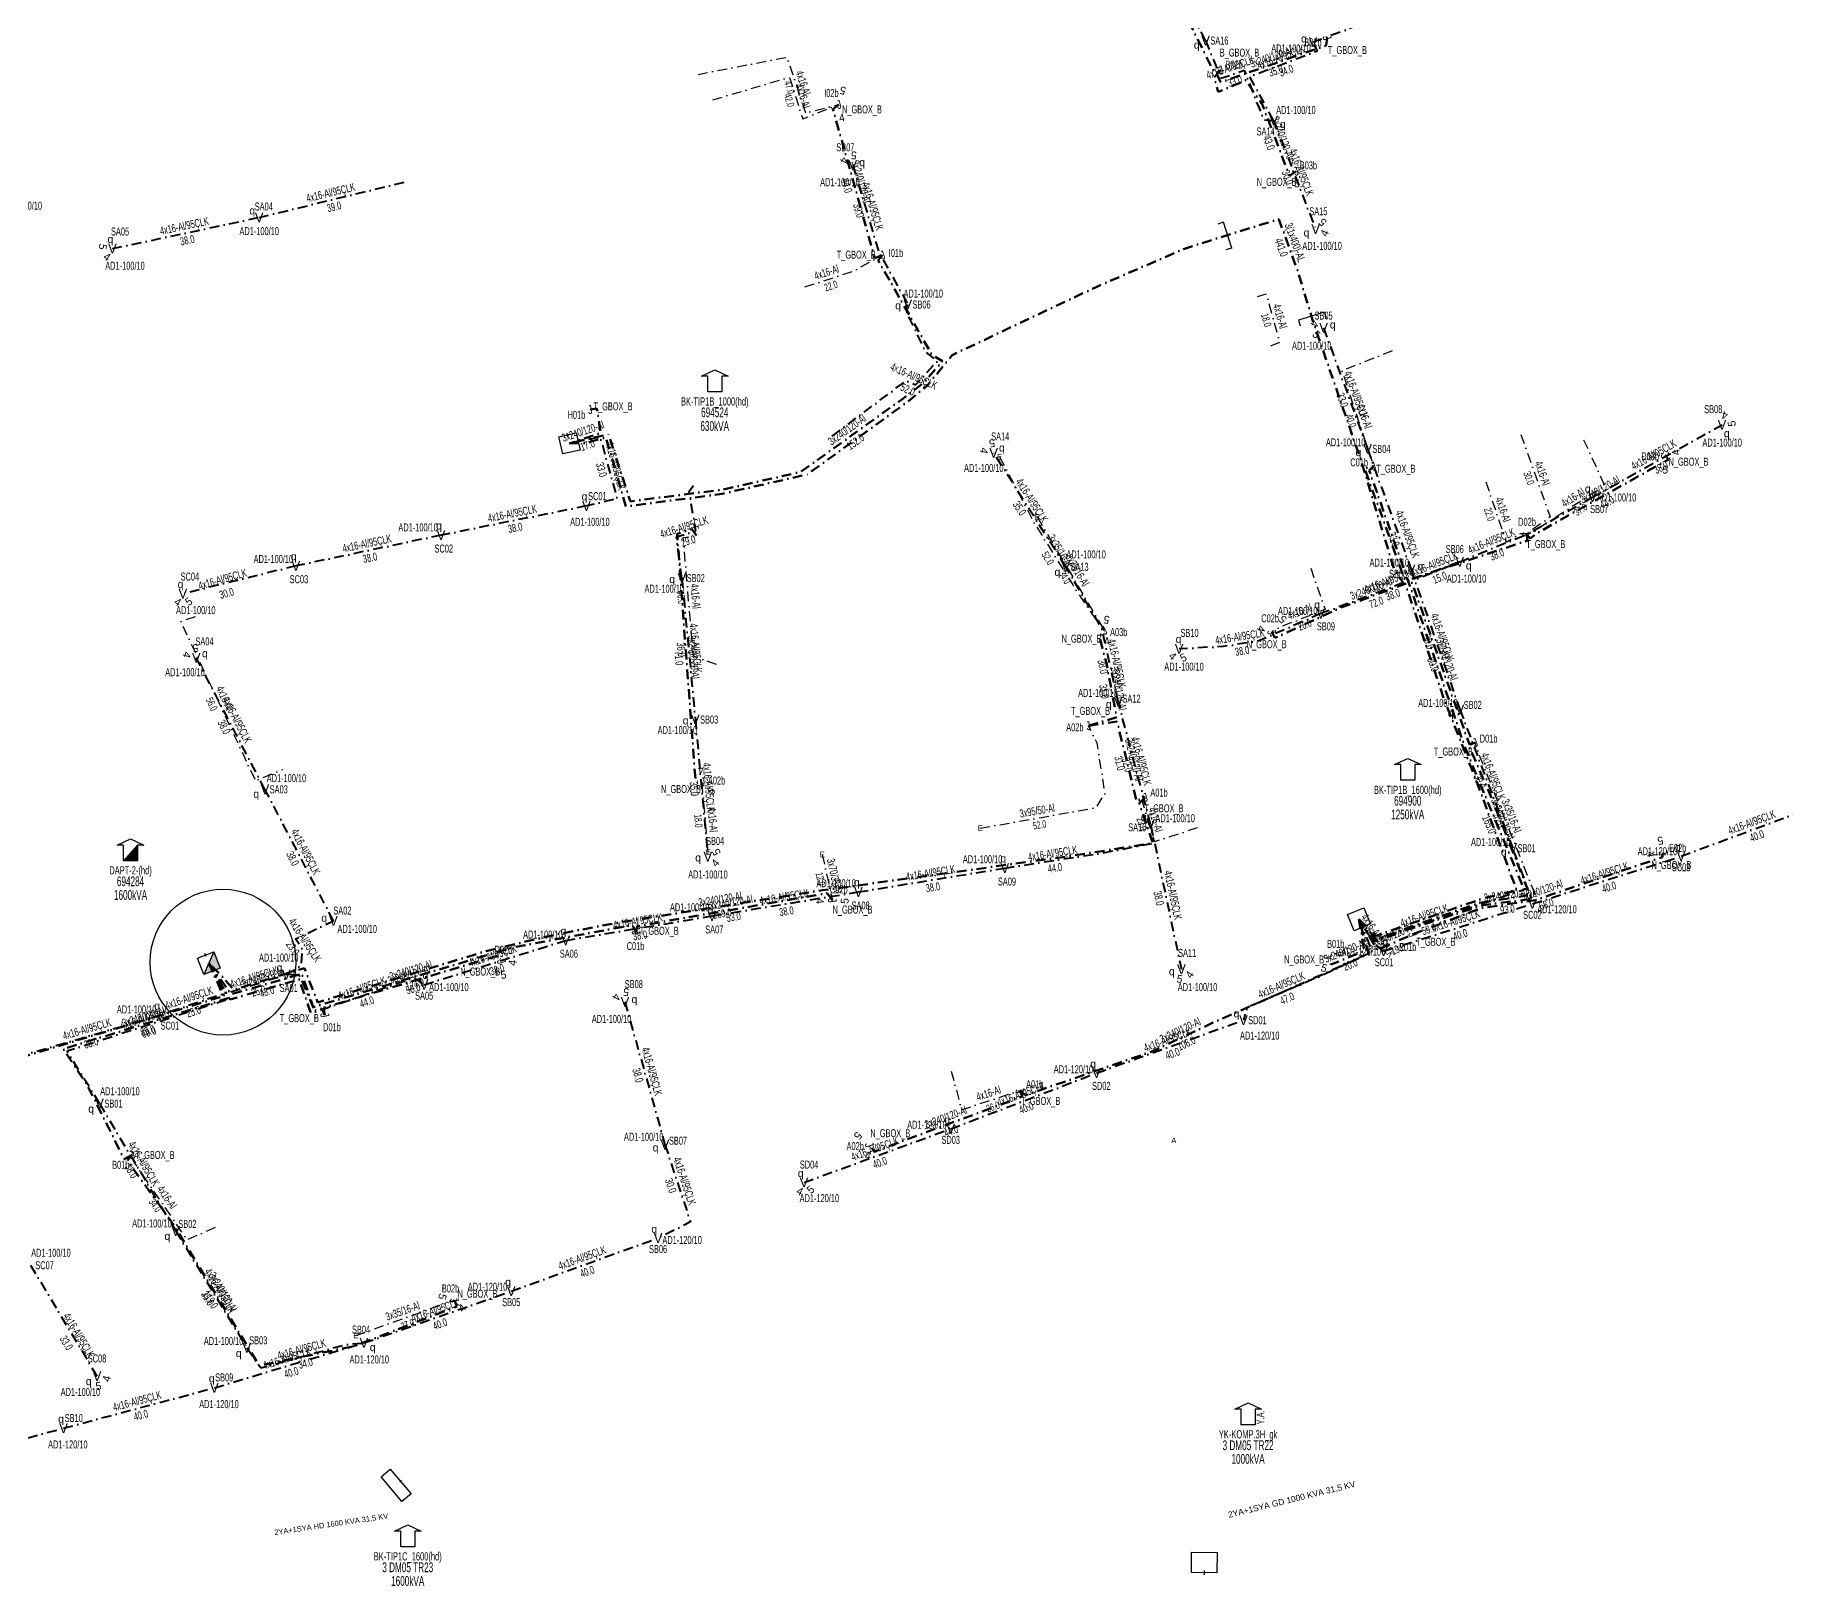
# Model space of a CAD drawing. Header units: millimetres. Extents: x 568462 to 571186, y 4080123 to 4081617.
# Drawn here: x 570148.8 to 570597.3, y 4080918.8 to 4081315.9 of the extents above; entities that cross this region are included whole.
import ezdxf
from ezdxf.enums import TextEntityAlignment as Align

# ---------------------------------------------------------------- set-up
doc = ezdxf.new("R2010")
doc.units = ezdxf.units.MM
doc.linetypes.add('DASHDOT', pattern=[5, 2.5, -1.25, 0, -1.25])
for name, color, linetype, lineweight in [('DIREK_AYD_YENI', 152, 'Continuous', 25), ('DIREK_BOX_YENI', 5, 'Continuous', 25), ('HAT_ABONE_YERALTI_YENI', 30, 'DASHDOT', 30), ('HAT_AYD_YERALTI_YENI', 4, 'DASHDOT', 40), ('HAT_BOX_YERALTI_YENI', 5, 'DASHDOT', 50), ('HAT_OG_YERALTI_YENI', 1, 'DASHDOT', 70), ('KULLANICI', 4, 'Continuous', 25), ('NODE_ABONE_YENI', 5, 'Continuous', 25), ('NODE_OG_MEVCUT', 5, 'Continuous', 25), ('TRAFO_MEVCUT', 5, 'Continuous', 30), ('TRAFO_TADILAT_BYSK', 5, 'Continuous', 30)]:
    doc.layers.add(name, color=color, linetype=linetype, lineweight=lineweight)
doc.layers.add('NIA_OG', color=6, linetype='Continuous')
doc.styles.add('Direk', font='B_CAD')
doc.styles.get("Standard").update_dxf_attribs({"font": 'Arial'})

# ---------------------------------------------------------------- blocks, each defined once
blk = doc.blocks.new('OG_NIA', base_point=(-43.6726, 128.9236))
at = {"layer": 'NIA_OG'}
for p, q in [((-43.672618, 132.403582), (-45.232618, 132.403582)), ((-43.672618, 125.443582), (-43.672618, 132.403582)), ((-43.672618, 125.443582), (-45.232618, 125.443582))]:
    blk.add_line(p, q, dxfattribs=at)
blk = doc.blocks.new('MODDONBINA_KARE')
at = {"layer": 'TRAFO_TADILAT_BYSK', "linetype": 'Continuous'}
for p, q in [((-2.25, -2.25), (-2.25, 2.25)), ((-2.25, 2.25), (2.25, 2.25)), ((2.25, 2.25), (-2.25, -2.25)), ((0, 1.8), (0, 2.7)), ((2.25, 2.25), (2.25, -2.25)), ((2.25, -2.25), (-2.25, -2.25))]:
    blk.add_line(p, q, dxfattribs=at)
blk.add_solid([(-2.25, -2.25), (2.25, -2.25), (2.25, 2.25)], dxfattribs=at)
blk = doc.blocks.new('MODDONDAPT')
at = {"layer": 'TRAFO_TADILAT_BYSK', "linetype": 'Continuous'}
for p, q in [((-3.4, 2), (0, 3.6)), ((-1.8, 2), (-3.4, 2)), ((1.8, 2), (-1.8, -2)), ((-1.8, -2), (-1.8, 2)), ((0, 3.6), (3.4, 2)), ((3.4, 2), (1.8, 2)), ((1.8, 2), (1.8, -2)), ((1.8, -2), (-1.8, -2))]:
    blk.add_line(p, q, dxfattribs=at)
blk.add_solid([(-1.8, -2), (1.8, -2), (1.8, 2)], dxfattribs=at)
blk = doc.blocks.new('MEV_BINA_KARE')
at = {"layer": 'TRAFO_MEVCUT', "linetype": 'Continuous'}
for p, q in [((0, 1.8), (0, 2.7)), ((-2.25, -2.25), (-2.25, 2.25)), ((-2.25, 2.25), (2.25, 2.25)), ((2.25, 2.25), (2.25, -2.25)), ((2.25, -2.25), (-2.25, -2.25))]:
    blk.add_line(p, q, dxfattribs=at)
blk = doc.blocks.new('MEV_BETKOSK')
at = {"layer": 'TRAFO_MEVCUT', "linetype": 'Continuous'}
for p, q in [((-3.4, 2), (0, 3.6)), ((-1.8, 2), (-3.4, 2)), ((-1.8, -2), (-1.8, 2)), ((0, 3.6), (3.4, 2)), ((3.4, 2), (1.8, 2)), ((1.8, 2), (1.8, -2)), ((1.8, -2), (-1.8, -2))]:
    blk.add_line(p, q, dxfattribs=at)
blk = doc.blocks.new('MEV_YERALTIKOSK')
at = {"layer": 'TRAFO_MEVCUT', "linetype": 'Continuous'}
for p, q in [((-3.4, 2), (0, 3.6)), ((-1.8, 2), (-3.4, 2)), ((-1.8, -2), (-1.8, 2)), ((0, 3.6), (3.4, 2)), ((3.4, 2), (1.8, 2)), ((1.8, 2), (1.8, -2)), ((1.8, -2), (-1.8, -2))]:
    blk.add_line(p, q, dxfattribs=at)
at = {"layer": 'TRAFO_MEVCUT', "linetype": 'Continuous', "width": 0.6}
blk.add_text('Y.A.', height=2, rotation=90, dxfattribs=at).set_placement((4.178685, -0.129101), align=Align.CENTER)

msp = doc.modelspace()

# ---------------------------------------------------------------- linework, layer by layer
at = {"layer": 'HAT_ABONE_YERALTI_YENI', "flags": 128}
for points in [[(570318.66, 4081305.86), (570341.410917, 4081310.281085), (570346.217912, 4081295.952545), (570354.758669, 4081298.164202)], [(570322.474829, 4081299.361215), (570342.058013, 4081305.104322), (570345.478374, 4081294.47347), (570354.758669, 4081298.164202)], [(570346.03, 4081251.43), (570358.245626, 4081255.403073), (570365.925439, 4081259.598526)], [(570465.387215, 4081236.366499), (570467.726287, 4081237.261618), (570464.209594, 4081249.61293), (570461.575351, 4081248.790778)], [(570496.5, 4081235.04), (570483.596384, 4081229.97849), (570491.692207, 4081205.508383)], [(570529.423737, 4081213.648866), (570536.975459, 4081192.548006), (570532.908002, 4081189.682298), (570530.874274, 4081188.295665)], [(570545.52, 4081212.3), (570550.93423, 4081200.498034), (570536.60569, 4081191.346257), (570532.353349, 4081188.480549), (570530.874274, 4081188.295665)], [(570395.917244, 4081207.912741), (570404.942662, 4081190.704524), (570414.631335, 4081175.133443), (570421.321133, 4081165.098746), (570422.721902, 4081163.458878)], [(570520.48, 4081201.52), (570525.697511, 4081186.077052), (570529.395199, 4081188.295665), (570530.874274, 4081188.295665)], [(570405.586447, 4081192.479641), (570422.721902, 4081163.458878)], [(570323.393349, 4081154.777649), (570317.459196, 4081156.913665), (570314.871154, 4081187.22771), (570318.280323, 4081187.798856)], [(570475.62, 4081179.41), (570479.27384, 4081168.824598), (570467.616879, 4081164.257954), (570465.609159, 4081163.099375)], [(570189.829798, 4081166.928606), (570186.16102, 4081165.713087), (570205.295261, 4081124.980346), (570212.3, 4081127.89)], [(570390.970568, 4081112.81566), (570420.703179, 4081118.083733), (570422.921281, 4081121.810146), (570420.880627, 4081134.586418), (570418.667191, 4081139.059785)], [(570533.058069, 4081096.004494), (570532.210865, 4081098.091779), (570518.41117, 4081132.497711), (570517.772249, 4081134.730498)], [(570321.256958, 4081106.687695), (570319.83477, 4081123.042853), (570319.871134, 4081124.66706)], [(570446.487124, 4081112.894108), (570435.617919, 4081109.350733), (570432.512575, 4081119.554006), (570433.222694, 4081120.706394)], [(570350.502829, 4081106.068221), (570353.066074, 4081094.338523)], [(570383.501713, 4081050.630551), (570386.192566, 4081040.719317), (570401.116841, 4081045.629884)], [(570194.94, 4081010.57), (570187.810141, 4081007.398658), (570174.350557, 4081027.107334), (570173.675228, 4081029.16781)], [(570230.984351, 4080982.856347), (570256.252541, 4080991.966214)]]:
    msp.add_lwpolyline(points, dxfattribs=at)
at = {"layer": 'HAT_AYD_YERALTI_YENI', "flags": 128}
for points in [[(570448.68073, 4081314.524002), (570431.020489, 4081348.170932)], [(570511.805, 4081327.399), (570476.202515, 4081314.11506)], [(570448.68073, 4081314.524002), (570452.599863, 4081304.874821), (570458.573051, 4081306.936993), (570461.417426, 4081299.612727), (570463.621817, 4081294.208414), (570466.115866, 4081294.083161)], [(570466.115866, 4081294.083161), (570459.968537, 4081305.292731), (570477.308286, 4081311.911373), (570476.202515, 4081314.11506)], [(570466.115866, 4081294.083161), (570476.863382, 4081266.251992)], [(570358.313806, 4081282.637877), (570364.937858, 4081260.509806), (570372.388699, 4081246.930048)], [(570206.245, 4081269.226), (570243.72802, 4081278.360568)], [(570168.655433, 4081261.246326), (570206.245, 4081269.226)], [(570353.028148, 4081213.247165), (570371.967173, 4081227.431169), (570374.384891, 4081226.364528), (570380.002533, 4081232.479935), (570377.015939, 4081234.755435), (570371.896063, 4081245.421842), (570372.388699, 4081246.930048)], [(570478.905432, 4081240.938351), (570490.171372, 4081209.9563)], [(570547.791414, 4081197.597591), (570580.964477, 4081216.132635)], [(570285.738, 4081211.354), (570293.593149, 4081213.082633), (570297.937932, 4081197.182575), (570290.080345, 4081195.333731)], [(570412.843046, 4081179.75486), (570394.393746, 4081208.935302)], [(570490.171372, 4081209.9563), (570501.313011, 4081179.074567)], [(570314.52, 4081176.873), (570313.119056, 4081187.418712), (570318.096712, 4081188.950298), (570316.401142, 4081199.118517), (570317.948, 4081201.191)], [(570290.080345, 4081195.333731), (570252.822276, 4081187.861366)], [(570513.780118, 4081181.055733), (570531.344135, 4081188.266224), (570547.791414, 4081197.597591)], [(570252.822276, 4081187.861366), (570215.646758, 4081179.98857)], [(570215.646758, 4081179.98857), (570186.702341, 4081172.873584)], [(570513.780118, 4081181.055733), (570478.182796, 4081167.757964)], [(570501.313011, 4081179.074567), (570502.132402, 4081176.433623), (570513.780118, 4081181.055733)], [(570314.52, 4081176.873), (570317.971003, 4081140.63148)], [(570426.299294, 4081145.177145), (570422.068489, 4081164.056241), (570412.843046, 4081179.75486)], [(570501.313011, 4081179.074567), (570513.816417, 4081143.190519)], [(570478.182796, 4081167.757964), (570462.322133, 4081160.796311), (570453.188844, 4081159.354213), (570441.892408, 4081158.753338)], [(570207.716128, 4081122.763803), (570190.131158, 4081156.450133)], [(570434.582032, 4081113.855393), (570426.299294, 4081145.177145)], [(570317.971003, 4081140.63148), (570321.173429, 4081105.519402)], [(570513.816417, 4081143.190519), (570527.364881, 4081107.687856)], [(570225.282, 4081089.068), (570207.716128, 4081122.763803)], [(570570.486931, 4081105.635104), (570607.981, 4081119.572)], [(570397.24909, 4081102.606166), (570422.328129, 4081106.478166), (570435.636746, 4081109.07164), (570434.582032, 4081113.855393)], [(570434.582032, 4081113.855393), (570442.479995, 4081076.685215)], [(570487.958, 4081089.513), (570491.705293, 4081084.147403), (570518.86481, 4081093.280691), (570531.24282, 4081097.486811), (570527.364881, 4081107.687856)], [(570532.390819, 4081093.441406), (570570.486931, 4081105.635104)], [(570359.745352, 4081096.48492), (570397.24909, 4081102.606166)], [(570322.246049, 4081090.336569), (570359.745352, 4081096.48492)], [(570284.764027, 4081084.083722), (570322.246049, 4081090.336569)], [(570494.279414, 4081081.295591), (570532.390819, 4081093.441406)], [(570213.198674, 4081075.334878), (570217.030628, 4081077.645564), (570217.307954, 4081081.805462), (570215.551553, 4081084.486286), (570225.282, 4081089.068)], [(570487.958, 4081089.513), (570491.358636, 4081081.12747), (570478.27451, 4081075.012063), (570459.359415, 4081066.905594), (570458.384118, 4081063.645443)], [(570494.279414, 4081081.295591), (570492.350692, 4081082.817965), (570490.32681, 4081085.717039), (570487.958, 4081089.513)], [(570248.497, 4081072.739), (570284.764027, 4081084.083722)], [(570165.347, 4081042.279), (570157.048758, 4081055.776229), (570197.735316, 4081068.898194), (570195.656734, 4081073.821151), (570193.324, 4081078.247)], [(570193.324, 4081078.247), (570196.796521, 4081070.303872), (570180.880485, 4081064.938718)], [(570193.324, 4081078.247), (570197.781112, 4081070.52267), (570213.198674, 4081075.334878)], [(570213.198674, 4081075.334878), (570216.378892, 4081075.48895), (570220.548925, 4081065.729298), (570245.835297, 4081074.512985), (570248.497, 4081072.739)], [(570299.943122, 4081068.359658), (570310.184791, 4081031.76583)], [(570144.405067, 4081054.283022), (570180.880485, 4081064.938718)], [(570420.741577, 4081050.116249), (570458.384118, 4081063.645443)], [(570383.385367, 4081035.815424), (570420.741577, 4081050.116249)], [(570165.347, 4081042.279), (570184.857, 4081009.67)], [(570345.807027, 4081022.108918), (570383.385367, 4081035.815424)], [(570310.184791, 4081031.76583), (570316.741873, 4081011.973085), (570308.430925, 4081007.860162)], [(570184.857, 4081009.67), (570203.085726, 4080979.747893)], [(570270.819353, 4080994.24511), (570308.430925, 4081007.860162)], [(570147.690232, 4081000.890633), (570164.718727, 4080972.461275)], [(570233.076504, 4080980.998325), (570270.819353, 4080994.24511)], [(570194.766457, 4080969.494398), (570233.076504, 4080980.998325)], [(570203.085726, 4080979.747893), (570206.69707, 4080974.59568), (570228.513428, 4080980.604423), (570233.076504, 4080980.998325)], [(570156.130719, 4080959.136806), (570194.766457, 4080969.494398)], [(570117.470473, 4080948.871067), (570156.130719, 4080959.136806)]]:
    msp.add_lwpolyline(points, dxfattribs=at)
at = {"layer": 'HAT_BOX_YERALTI_YENI', "flags": 128}
for points in [[(570435.020248, 4081341.91458), (570433.748043, 4081340.566888), (570451.053222, 4081306.076706), (570452.637824, 4081306.982166)], [(570479.794612, 4081315.279399), (570479.593916, 4081313.264773), (570452.508353, 4081303.835669), (570451.491489, 4081306.146724), (570452.637824, 4081306.982166)], [(570471.843321, 4081281.082079), (570470.160714, 4081279.854396), (570463.190572, 4081298.241148), (570458.984453, 4081304.370066), (570451.894136, 4081301.365695), (570450.812563, 4081305.091115), (570452.637824, 4081306.982166)], [(570354.758669, 4081298.164202), (570353.226673, 4081296.96667), (570363.944235, 4081258.805532), (570365.925439, 4081259.598526)], [(570365.925439, 4081259.598526), (570364.775341, 4081258.260108), (570378.64167, 4081233.947811), (570381.321359, 4081232.454284), (570376.478313, 4081226.830101), (570370.854129, 4081222.611964), (570344.920396, 4081204.020914), (570324.767074, 4081199.490322), (570301.332977, 4081196.522003), (570295.708794, 4081213.707007), (570285.738, 4081211.354)], [(570290.992264, 4081220.004532), (570292.759877, 4081220.322409), (570293.769714, 4081214.053002), (570285.738, 4081211.354)], [(570566.395478, 4081208.359239), (570567.242387, 4081207.243228), (570533.939806, 4081188.594657), (570531.806524, 4081187.008371), (570530.874274, 4081188.295665)], [(570465.609159, 4081163.099375), (570466.394756, 4081161.544836), (570483.389898, 4081169.295759), (570500.029493, 4081175.482275), (570489.434644, 4081204.915019), (570491.692207, 4081205.508383)], [(570491.692207, 4081205.508383), (570490.570061, 4081204.440683), (570500.91426, 4081175.166079), (570515.175272, 4081133.440618), (570530.932183, 4081095.560072), (570518.632882, 4081093.650444), (570501.584554, 4081087.733737), (570492.327712, 4081084.399979), (570489.544186, 4081087.733737), (570487.958, 4081089.513)], [(570318.280323, 4081187.798856), (570317.055343, 4081189.420767), (570313.31053, 4081188.200547), (570318.026716, 4081124.820564), (570319.871134, 4081124.66706)], [(570530.874274, 4081188.295665), (570531.138899, 4081186.46554), (570501.21826, 4081176.564926), (570516.245996, 4081134.282679), (570517.772249, 4081134.730498)], [(570418.667191, 4081139.059785), (570425.921913, 4081141.226077), (570423.259042, 4081155.139326), (570421.48456, 4081161.896009), (570422.721902, 4081163.458878)], [(570418.667191, 4081139.059785), (570425.983882, 4081140.176225), (570431.039572, 4081119.663453), (570432.609306, 4081120.618944), (570433.222694, 4081120.706394)], [(570487.958, 4081089.513), (570492.081163, 4081083.826841), (570501.888238, 4081087.290065), (570519.38951, 4081093.048918), (570532.136654, 4081094.698848), (570522.422674, 4081119.421623), (570516.085705, 4081134.035716), (570517.772249, 4081134.730498)], [(570433.222694, 4081120.706394), (570431.694665, 4081119.216872), (570435.17538, 4081108.979474), (570413.745095, 4081105.635258), (570350.503692, 4081096.906626), (570298.671044, 4081088.724311), (570281.881712, 4081085.516593), (570264.697265, 4081081.426547), (570221.238804, 4081068.193102), (570217.826339, 4081076.997263), (570199.808519, 4081071.469069), (570195.781809, 4081075.837025), (570193.324, 4081078.247)], [(570501.775988, 4081085.642275), (570519.363603, 4081092.373832), (570533.229932, 4081094.40756), (570537.482273, 4081095.886635), (570565.677142, 4081105.408181), (570565.84603, 4081106.545958)], [(570353.066074, 4081094.338523), (570351.759116, 4081096.171146), (570303.097353, 4081087.708231), (570302.832347, 4081086.132327)], [(570193.324, 4081078.247), (570199.078787, 4081070.278172), (570217.178506, 4081075.512895), (570220.106402, 4081066.99538), (570271.088638, 4081082.243246), (570301.875905, 4081088.010313), (570302.832347, 4081086.132327)], [(570401.116841, 4081045.629884), (570402.526646, 4081044.421246), (570435.191969, 4081055.731735), (570450.726634, 4081063.061472), (570490.478183, 4081080.612315), (570487.958, 4081089.513)], [(570487.958, 4081089.513), (570489.312845, 4081081.363985), (570480.78043, 4081077.878914), (570480.029, 4081080.057)], [(570487.958, 4081089.513), (570492.647809, 4081081.650537), (570501.775988, 4081085.642275)], [(570193.324, 4081078.247), (570197.184474, 4081069.819888), (570157.035024, 4081057.676594), (570142.539651, 4081053.300632), (570075.17887, 4081035.915611), (570074.099037, 4081037.672269)], [(570173.675228, 4081029.16781), (570171.628025, 4081028.072411), (570162.312696, 4081046.845288), (570156.042257, 4081056.271947), (570198.22363, 4081069.250831), (570194.858734, 4081076.220973), (570193.324, 4081078.247)], [(570193.324, 4081078.247), (570198.812615, 4081068.94731), (570216.468713, 4081074.093309), (570219.406126, 4081065.70642), (570222.305513, 4081066.650406), (570223.069432, 4081064.972836)], [(570223.069432, 4081064.972836), (570222.683513, 4081066.829193), (570267.591563, 4081080.206059), (570268.314498, 4081078.702763)], [(570401.116841, 4081045.629884), (570401.796509, 4081044.130434), (570363.8241, 4081029.979667), (570362.557238, 4081031.773839)], [(570256.252541, 4080991.966214), (570256.86067, 4080990.32597), (570230.614482, 4080980.171195), (570206.243022, 4080975.171921), (570184.527426, 4081010.947974), (570172.497923, 4081027.664296), (570173.675228, 4081029.16781)]]:
    msp.add_lwpolyline(points, dxfattribs=at)
at = {"layer": 'HAT_OG_YERALTI_YENI', "flags": 128}
msp.add_lwpolyline([(570487.958, 4081089.513), (570492.282772, 4081085.242332), (570519.730993, 4081094.842098), (570528.406337, 4081096.833161), (570518.027806, 4081124.982386), (570509.99551, 4081145.230287), (570500.258308, 4081174.157381), (570496.916167, 4081179.348366), (570488.53094, 4081206.850507), (570476.304274, 4081242.315292), (570472.246359, 4081255.580814), (570467.452772, 4081268.801214), (570443.232917, 4081261.220954), (570420.492137, 4081251.329639), (570383.796623, 4081233.998287), (570377.451479, 4081226.230955), (570372.200325, 4081221.909693), (570346.621327, 4081203.383139), (570324.861408, 4081198.464264), (570300.202415, 4081195.181976), (570295.062471, 4081212.845726), (570289.647218, 4081211.423538), (570285.738, 4081211.354)], dxfattribs=at)
at = {"layer": 'KULLANICI'}
msp.add_circle((570196.975153, 4081078.514439), 18.6728, dxfattribs=at)
msp.add_circle((570196.975153, 4081078.514439), 18.6728, dxfattribs=at)

# ---------------------------------------------------------------- block references
at = {"layer": 'NIA_OG'}
for p, rotation in [((570454.318053, 4081264.690348), 17.378925), ((570475.807599, 4081243.938948), 107.00884)]:
    msp.add_blockref('OG_NIA', p, dxfattribs=dict(at, rotation=rotation))
at = {"layer": 'TRAFO_MEVCUT'}
for name, p in [('MEV_BETKOSK', (570322.941616, 4081226.559846)), ('MEV_BETKOSK', (570322.941616, 4081226.559846)), ('MEV_BETKOSK', (570500.459449, 4081127.086134)), ('MEV_BETKOSK', (570500.459449, 4081127.086134)), ('MEV_YERALTIKOSK', (570459.561589, 4080962.039375)), ('MEV_YERALTIKOSK', (570459.561589, 4080962.039375)), ('MEV_BETKOSK', (570244.302393, 4080930.786356)), ('MEV_BETKOSK', (570244.302393, 4080930.786356))]:
    msp.add_blockref(name, p, dxfattribs=at)
for p, rotation in [((570285.738, 4081211.354), 13.064888), ((570285.738, 4081211.354), 13.064888), ((570487.958, 4081089.513), 202.500997), ((570487.958, 4081089.513), 202.5009969999999)]:
    msp.add_blockref('MEV_BINA_KARE', p, dxfattribs=dict(at, rotation=rotation))
for p, xscale, yscale, rotation in [((570241.328, 4080944.544), 1.841924, 0.6843, 310.159077), ((570241.328, 4080944.544), 1.841924, 0.6843, 310.159077), ((570448.338, 4080924.769), 1.457622999999999, 1.157183999999999, 179.301306), ((570448.338, 4080924.769), 1.457622999999999, 1.157183999999999, 179.301306)]:
    msp.add_blockref('MEV_BINA_KARE', p, dxfattribs=dict(at, xscale=xscale, yscale=yscale, rotation=rotation))
at = {"layer": 'TRAFO_TADILAT_BYSK'}
msp.add_blockref('MODDONDAPT', (570173.2943, 4081106.469568), dxfattribs=at)
msp.add_blockref('MODDONDAPT', (570173.2943, 4081106.469568), dxfattribs=at)
at = {"layer": 'TRAFO_TADILAT_BYSK', "rotation": 21.382102}
msp.add_blockref('MODDONBINA_KARE', (570193.324, 4081078.247), dxfattribs=at)
msp.add_blockref('MODDONBINA_KARE', (570193.324, 4081078.247), dxfattribs=at)

# ---------------------------------------------------------------- texts
at = {"layer": 'DIREK_AYD_YENI', "style": 'Direk'}
for p in [(570448.68073, 4081314.524002), (570476.202515, 4081314.11506), (570466.115866, 4081294.083161), (570358.313806, 4081282.637877), (570206.245, 4081269.226), (570476.863382, 4081266.251992), (570168.655433, 4081261.246326), (570372.388699, 4081246.930048), (570478.905432, 4081240.938351), (570580.964477, 4081216.132635), (570490.171372, 4081209.9563), (570394.393746, 4081208.935302), (570547.791414, 4081197.597591), (570290.080345, 4081195.333731), (570252.822276, 4081187.861366), (570215.646758, 4081179.98857), (570412.843046, 4081179.75486), (570501.313011, 4081179.074567), (570513.780118, 4081181.055733), (570314.52, 4081176.873), (570186.702341, 4081172.873584), (570478.182796, 4081167.757964), (570190.131158, 4081156.450133), (570441.892408, 4081158.753338), (570426.299294, 4081145.177145), (570513.816417, 4081143.190519), (570317.971003, 4081140.63148), (570207.716128, 4081122.763803), (570434.582032, 4081113.855393), (570527.364881, 4081107.687856), (570321.173429, 4081105.519402), (570397.24909, 4081102.606166), (570570.486931, 4081105.635104), (570359.745352, 4081096.48492), (570532.390819, 4081093.441406), (570225.282, 4081089.068), (570322.246049, 4081090.336569), (570284.764027, 4081084.083722), (570494.279414, 4081081.295591), (570442.479995, 4081076.685215), (570213.198674, 4081075.334878), (570248.497, 4081072.739), (570299.943122, 4081068.359658), (570180.880485, 4081064.938718), (570458.384118, 4081063.645443), (570420.741577, 4081050.116249), (570165.347, 4081042.279), (570383.385367, 4081035.815424), (570310.184791, 4081031.76583), (570345.807027, 4081022.108918), (570184.857, 4081009.67), (570308.430925, 4081007.860162), (570270.819353, 4080994.24511), (570203.085726, 4080979.747893), (570233.076504, 4080980.998325), (570164.718727, 4080972.461275), (570194.766457, 4080969.494398), (570156.130719, 4080959.136806)]:
    msp.add_text('V', height=2.5, dxfattribs=at).set_placement(p, align=Align.MIDDLE_CENTER)
at = {"layer": 'DIREK_AYD_YENI', "width": 0.53}
for s, p in [('SA16', (570452.219122, 4081314.524162)), ('AD1-100/10', (570470.562121, 4081312.509424)), ('AD1-100/10', (570471.81405, 4081296.731516)), ('SA14', (570464.064552, 4081291.2473)), ('SB07', (570356.405758, 4081287.195998)), ('AD1-100/10', (570355.006644, 4081278.253001)), ('AD1-100/10', (570145.570975, 4081272.246365)), ('SA04', (570207.429858, 4081272.036196)), ('SA15', (570477.572597, 4081270.812188)), ('SA05', (570170.610174, 4081265.627358)), ('AD1-100/10', (570206.245, 4081265.726)), ('AD1-100/10', (570478.522565, 4081261.955464)), ('AD1-100/10', (570171.877165, 4081256.86145)), ('AD1-100/10', (570376.354576, 4081249.740243)), ('SB06', (570375.927091, 4081246.930208)), ('SB05', (570478.901786, 4081244.098547)), ('AD1-100/10', (570475.865205, 4081236.378475)), ('SB08', (570578.715577, 4081220.132185)), ('SA14', (570396.07149, 4081213.145498)), ('AD1-100/10', (570484.556339, 4081211.634193)), ('AD1-100/10', (570581.002039, 4081211.572759)), ('SB04', (570493.709764, 4081209.95646)), ('AD1-100/10', (570391.857283, 4081205.075426)), ('SC01', (570292.881365, 4081197.850004)), ('AD1-100/10', (570553.944209, 4081197.518358)), ('SB07', (570549.50857, 4081194.547775)), ('AD1-100/10', (570246.96309, 4081189.85425)), ('AD1-100/10', (570290.964479, 4081191.27552)), ('SC02', (570253.528971, 4081184.433454)), ('SB06', (570512.50296, 4081184.314393)), ('AD1-100/10', (570209.880029, 4081181.759327)), ('AD1-100/10', (570418.068983, 4081182.941288)), ('SA13', (570416.381438, 4081179.75566)), ('AD1-100/10', (570495.735362, 4081180.843687)), ('SC04', (570188.493544, 4081177.258779)), ('SC03', (570216.427165, 4081176.576684)), ('SB02', (570318.058392, 4081176.87316)), ('SB03', (570497.994614, 4081177.961802)), ('AD1-100/10', (570515.520291, 4081176.744742)), ('AD1-100/10', (570310.017226, 4081174.143762)), ('AD1-100/10', (570190.006763, 4081168.663708)), ('AD1-100/10', (570472.280124, 4081168.470428)), ('SB10', (570444.567052, 4081162.836291)), ('SB09', (570479.499061, 4081164.514903)), ('SA04', (570192.229965, 4081160.644997)), ('AD1-100/10', (570187.244382, 4081152.765257)), ('AD1-100/10', (570443.155648, 4081154.193462)), ('AD1-100/10', (570421.085151, 4081147.475743)), ('SA12', (570429.699401, 4081146.007371)), ('AD1-100/10', (570508.210477, 4081144.891997)), ('SB02', (570517.104315, 4081144.390405)), ('SB03', (570321.509396, 4081140.632279)), ('AD1-100/10', (570313.370511, 4081137.936185)), ('AD1-100/10', (570213.232154, 4081125.641316)), ('SA03', (570211.254521, 4081122.764603)), ('SA10', (570431.177374, 4081113.044034)), ('AD1-100/10', (570440.882796, 4081115.382376)), ('SB04', (570323.041731, 4081109.553524)), ('AD1-100/10', (570521.716158, 4081109.267751)), ('SB01', (570530.903274, 4081107.688016)), ('AD1-120/10', (570564.421827, 4081106.924706)), ('AD1-100/10', (570391.54759, 4081104.865702)), ('SC03', (570570.487355, 4081102.825228)), ('AD1-100/10', (570321.210991, 4081100.959526)), ('AD1-100/10', (570354.036138, 4081098.733291)), ('SA09', (570397.798017, 4081099.14948)), ('SA02', (570227.557226, 4081091.727577)), ('AD1-100/10', (570316.527677, 4081092.571483)), ('SA08', (570360.3104, 4081093.030832)), ('SC02', (570532.396754, 4081090.631531)), ('AD1-120/10', (570538.696178, 4081092.06281)), ('AD1-100/10', (570231.355058, 4081087.021087)), ('AD1-100/10', (570278.91067, 4081085.576848)), ('SA07', (570322.817157, 4081086.883478)), ('SA06', (570285.576371, 4081080.679299)), ('SA11', (570443.953564, 4081080.895411)), ('AD1-120/10', (570488.551742, 4081081.190866)), ('AD1-100/10', (570211.246973, 4081079.675114)), ('SC01', (570494.384724, 4081078.485715)), ('SA01', (570213.809694, 4081071.888625)), ('AD1-100/10', (570254.824796, 4081072.107424)), ('SB08', (570302.204738, 4081072.887714)), ('AD1-100/10', (570446.618226, 4081072.126382)), ('SA05', (570248.493354, 4081069.929124)), ('AD1-100/10', (570174.84191, 4081066.402247)), ('SC01', (570183.3714, 4081062.25833)), ('AD1-100/10', (570296.509577, 4081063.974782)), ('SD01', (570461.964397, 4081063.645603)), ('AD1-120/10', (570462.543458, 4081059.706243)), ('AD1-120/10', (570414.838905, 4081051.083676)), ('AD1-100/10', (570170.583577, 4081045.455118)), ('SD02', (570421.959205, 4081046.83488)), ('SB01', (570168.927279, 4081042.27916)), ('AD1-120/10', (570377.307695, 4081036.872896)), ('AD1-100/10', (570304.747403, 4081033.791287)), ('SB07', (570313.53217, 4081032.788107)), ('SD03', (570383.385791, 4081033.005549)), ('SD04', (570347.11385, 4081026.669114)), ('AD1-120/10', (570349.746514, 4081018.074042)), ('AD1-100/10', (570178.77293, 4081011.58968)), ('SB02', (570187.85327, 4081011.478969)), ('AD1-100/10', (570152.907393, 4081004.08551)), ('SB06', (570308.431688, 4081005.050286)), ('AD1-120/10', (570314.583721, 4081007.353068)), ('SC07', (570151.270511, 4081000.890793)), ('AD1-120/10', (570264.743409, 4080995.390485)), ('SB05', (570270.815707, 4080991.435234)), ('AD1-100/10', (570197.121283, 4080981.488338)), ('SB03', (570206.014773, 4080981.663797)), ('SB04', (570232.340642, 4080984.420095)), ('SC08', (570164.718049, 4080977.021471)), ('AD1-120/10', (570234.453594, 4080976.766861)), ('AD1-100/10', (570160.457354, 4080968.439957)), ('SB09', (570197.290058, 4080972.161393)), ('AD1-120/10', (570195.952274, 4080965.320689)), ('SB10', (570158.745471, 4080961.761323)), ('AD1-120/10', (570157.236979, 4080954.990555))]:
    msp.add_text(s, height=2.05, dxfattribs=at).set_placement(p, align=Align.MIDDLE_CENTER)
at = {"layer": 'DIREK_AYD_YENI', "color": 4, "style": 'Direk'}
for p in [(570473.875607, 4081315.029117), (570446.413108, 4081313.471437), (570468.434174, 4081293.148824), (570360.7088, 4081283.35482), (570204.477233, 4081270.993767), (570474.531233, 4081265.351391), (570168.136291, 4081263.69183), (570369.899515, 4081246.697743), (570481.254922, 4081241.792691), (570582.183888, 4081213.950196), (570396.506829, 4081210.271297), (570487.82081, 4081209.104914), (570289.548171, 4081197.776433), (570546.564873, 4081199.77603), (570252.317493, 4081190.309875), (570215.089325, 4081182.425631), (570503.669258, 4081179.911407), (570516.083942, 4081180.086277), (570186.105568, 4081175.301311), (570312.036087, 4081176.589849), (570410.708534, 4081178.453377), (570477.242607, 4081170.074436), (570192.347363, 4081157.607039), (570441.759617, 4081161.249809), (570423.870647, 4081144.584127), (570315.481794, 4081140.399451), (570511.467918, 4081142.333458), (570205.499598, 4081121.607519), (570432.814265, 4081115.62316), (570569.670139, 4081107.997909), (570318.683763, 4081105.292329), (570396.857, 4081105.075228), (570525.028609, 4081106.798006), (570359.341747, 4081098.952125), (570531.630209, 4081095.822892), (570222.912945, 4081089.866486), (570321.838114, 4081092.803062), (570284.183782, 4081086.515453), (570494.726591, 4081083.755272), (570211.430908, 4081077.102644), (570440.034589, 4081076.165612), (570248.851685, 4081075.213712), (570180.130524, 4081067.323578), (570302.35061, 4081069.033452), (570456.568969, 4081065.364522), (570419.871843, 4081052.460084), (570163.209446, 4081040.982519), (570382.510111, 4081038.157203), (570307.793805, 4081031.035632), (570344.95037, 4081024.457564), (570307.449486, 4081010.159462), (570182.716807, 4081008.377879), (570269.979911, 4080996.599964), (570200.993551, 4080978.37939), (570235.317399, 4080979.891313), (570162.574026, 4080971.176651), (570194.083209, 4080971.899221), (570155.486239, 4080961.552307)]:
    msp.add_text('q', height=2, dxfattribs=at).set_placement(p, align=Align.MIDDLE_CENTER)
at = {"layer": 'DIREK_AYD_YENI', "color": 32, "style": 'Direk'}
for s, rotation, p in [('4', 241.665104, (570356.113335, 4081283.824438)), ('5', 174.165104, (570358.567962, 4081285.124925)), ('5', 133.614981, (570478.67336, 4081267.976515)), ('4', 426.114981, (570479.149281, 4081265.239736)), ('5', 259.485075, (570166.197415, 4081261.702555)), ('4', 326.985074, (570167.293289, 4081259.150004)), ('4', 244.982682, (570476.639982, 4081241.995581)), ('5', 312.482682, (570477.061728, 4081239.249932)), ('4', 164.193743, (570581.64544, 4081218.538105)), ('5', 96.693744, (570583.447436, 4081216.42404)), ('5', 189.803075, (570393.96809, 4081211.398799)), ('4', 257.303074, (570391.95488, 4081209.484787)), ('4', 328.810372, (570185.407661, 4081170.734938)), ('5', 396.310372, (570188.182739, 4081170.859031)), ('4', 252.565505, (570187.746007, 4081157.199171)), ('5', 185.065505, (570189.910421, 4081158.940369)), ('4', 318.04478, (570440.221034, 4081156.894169)), ('5', 385.544779, (570442.970449, 4081156.497717)), ('5', 117.711291, (570323.386684, 4081106.681943)), ('4', 410.211291, (570323.094453, 4081103.919506)), ('5', 349.495869, (570442.024229, 4081074.22711)), ('4', 416.995869, (570444.576573, 4081075.323466)), ('4', 240.635564, (570297.764326, 4081069.585565)), ('5', 173.135565, (570300.241923, 4081070.841737)), ('4', 335.039182, (570344.752031, 4081019.842427)), ('5', 402.539182, (570347.497262, 4081020.26688)), ('5', 368.420586, (570165.084823, 4080969.988225)), ('4', 435.920586, (570167.143626, 4080971.853109))]:
    msp.add_text(s, height=2, rotation=rotation, dxfattribs=at).set_placement(p, align=Align.MIDDLE_CENTER)
at = {"layer": 'DIREK_BOX_YENI', "width": 0.53}
for s, p in [('B01b', (570476.167578, 4081314.070626)), ('B_GBOX_B', (570457.357677, 4081311.446938)), ('T_GBOX_B', (570485.002276, 4081312.102926)), ('B02b', (570456.015037, 4081308.386464)), ('I02b', (570352.820729, 4081301.078716)), ('N_GBOX_B', (570360.648549, 4081296.896659)), ('B03b', (570475.015874, 4081282.560221)), ('N_GBOX_B', (570466.89341, 4081278.340666)), ('T_GBOX_B', (570359.199319, 4081259.69928)), ('I01b', (570369.361137, 4081260.127726)), ('T_GBOX_B', (570296.888831, 4081220.846725)), ('H01b', (570287.51423, 4081218.68299)), ('C01b', (570488.015274, 4081206.515269)), ('D03b', (570562.543545, 4081208.085095)), ('N_GBOX_B', (570572.376589, 4081206.674036)), ('T_GBOX_B', (570497.413774, 4081204.875279)), ('D02b', (570531.01974, 4081191.280861)), ('T_GBOX_B', (570535.816455, 4081185.572121)), ('C02b', (570465.201222, 4081166.57552)), ('N_GBOX_B', (570416.887995, 4081161.355877)), ('A03b', (570426.421728, 4081163.032326)), ('N_GBOX_B', (570464.337849, 4081159.938219)), ('T_GBOX_B', (570419.204441, 4081142.85801)), ('A02b', (570415.19195, 4081138.644213)), ('D01b', (570521.174638, 4081135.76622)), ('T_GBOX_B', (570512.139319, 4081132.445906)), ('A02b', (570323.39596, 4081125.015867)), ('N_GBOX_B', (570314.287499, 4081122.839114)), ('A01b', (570436.740097, 4081121.927601)), ('T_GBOX_B', (570438.024435, 4081117.908449)), ('E02b', (570569.591451, 4081107.777084)), ('N_GBOX_B', (570567.99382, 4081103.384802)), ('C02b', (570354.704005, 4081097.148719)), ('N_GBOX_B', (570358.224562, 4081091.987342)), ('T_GBOX_B', (570308.728914, 4081086.541339)), ('D02b', (570268.792955, 4081081.687959)), ('C01b', (570302.654448, 4081082.636851)), ('B01b', (570482.013352, 4081083.192211)), ('E01b', (570500.462078, 4081082.398259)), ('T_GBOX_B', (570507.664724, 4081083.72411)), ('N_GBOX_B', (570262.863503, 4081076.113478)), ('N_GBOX_B', (570473.91843, 4081079.192277)), ('T_GBOX_B', (570216.518313, 4081064.186821)), ('D01b', (570224.895365, 4081061.843458)), ('A01b', (570404.919905, 4081047.234368)), ('T_GBOX_B', (570406.450416, 4081042.970311)), ('A02b', (570358.922192, 4081031.393405)), ('N_GBOX_B', (570367.910623, 4081034.712808)), ('B01b', (570170.796198, 4081026.605079)), ('T_GBOX_B', (570179.571795, 4081029.136893)), ('B02b', (570255.261796, 4080994.95141)), ('N_GBOX_B', (570262.153054, 4080993.602638))]:
    msp.add_text(s, height=2.05, dxfattribs=at).set_placement(p, align=Align.MIDDLE_CENTER)
at = {"layer": 'DIREK_BOX_YENI', "style": 'Direk', "width": 0.8}
for rotation, p in [(287.844292, (570479.794612, 4081315.279399)), (19.440035, (570452.637824, 4081306.982166)), (15.471328, (570354.758669, 4081298.164202)), (16.504361, (570471.843321, 4081281.082079)), (18.904576, (570365.925439, 4081259.598526)), (9.727579, (570290.992264, 4081220.004532)), (17.359616, (570491.692207, 4081205.508383)), (297.181111, (570566.395478, 4081208.359239)), (289.983107, (570530.874274, 4081188.295665)), (27.937143, (570422.721902, 4081163.458878)), (292.873665, (570465.609159, 4081163.099375)), (12.035871, (570418.667191, 4081139.059785)), (20.086033, (570517.772249, 4081134.730498)), (3.731397, (570319.871134, 4081124.66706)), (16.699244, (570433.222694, 4081120.706394)), (291.181349, (570565.84603, 4081106.545958)), (277.765166, (570353.066074, 4081094.338523)), (279.93639, (570302.832347, 4081086.132327)), (290.772255, (570501.775988, 4081085.642275)), (288.610165, (570268.314498, 4081078.702763)), (290.992853, (570480.029, 4081080.057)), (283.524092, (570223.069432, 4081064.972836)), (291.801409, (570401.116841, 4081045.629884)), (290.123451, (570362.557238, 4081031.773839)), (29.744881, (570173.675228, 4081029.16781)), (286.054606, (570256.252541, 4080991.966214))]:
    msp.add_text('J', height=2.25, rotation=rotation, dxfattribs=at).set_placement(p, align=Align.MIDDLE_CENTER)
at = {"layer": 'DIREK_BOX_YENI', "color": 32, "style": 'Direk'}
for s, rotation, p in [('5', 162.793, (570355.745533, 4081301.725598)), ('4', 371.575263, (570355.500293, 4081294.773157)), ('4', 204.940519, (570470.623591, 4081283.724026)), ('5', 363.452276, (570472.075579, 4081277.953333)), ('4', 103.866663, (570569.148834, 4081209.040494)), ('5', 358.824547, (570566.420231, 4081204.638317)), ('5', 167.928911, (570423.307453, 4081166.196967)), ('5', 135.936866, (570468.459323, 4081166.287803)), ('4', 253.398852, (570462.925872, 4081163.899356)), ('4', 374.38684, (570423.421424, 4081160.731743)), ('4', 189.142368, (570319.401256, 4081127.691747)), ('5', 403.362077, (570322.063599, 4081122.408717)), ('5', 191.455436, (570565.179717, 4081109.615109)), ('4', 277.847802, (570562.751424, 4081106.136385)), ('4', 272.868226, (570349.839143, 4081094.18152)), ('5', 86.306424, (570356.220771, 4081094.177039)), ('4', 101.281433, (570482.774899, 4081080.604759)), ('4', 442.776813, (570271.148084, 4081078.347084)), ('5', 341.011869, (570479.031604, 4081077.034811)), ('5', 367.088658, (570268.811721, 4081075.299349)), ('5', 230.324218, (570359.630374, 4081034.060199)), ('4', 352.074356, (570362.16716, 4081028.953903)), ('5', 613.38029, (570253.208503, 4080992.834542)), ('4', 404.111827, (570258.214187, 4080989.943041))]:
    msp.add_text(s, height=2, rotation=rotation, dxfattribs=at).set_placement(p, align=Align.MIDDLE_CENTER)
at = {"layer": 'HAT_ABONE_YERALTI_YENI', "lineweight": 30, "width": 0.53}
for s, rotation, p in [('4x16-Al', 288.545772, (570344.620274, 4081303.387168)), ('4x16-Al', 287.835015, (570344.577344, 4081300.049231)), ('4x16-Al', 18.016863, (570351.87491, 4081254.224857)), ('4x16-Al', 285.892831, (570466.78545, 4081243.670037)), ('4x16-Al', 288.306561, (570488.451276, 4081218.010423)), ('4x16-Al', 289.691623, (570533.99989, 4081203.38485)), ('4x16-Al', 392.566765, (570543.312421, 4081196.638496)), ('4x16-Al', 288.667911, (570523.894037, 4081194.070596)), ('3x35/16-Al', 301.890792, (570410.508697, 4081183.36804)), ('3x35/16-Al', 300.55994, (570414.886108, 4081178.401433)), ('4x16-Al', 274.879756, (570317.012094, 4081172.142993)), ('4x16-Al', 381.39289, (570473.135312, 4081167.332712)), ('4x16-Al', 295.161833, (570196.497484, 4081145.708116)), ('4x16-Al', 274.969741, (570321.392668, 4081114.938909)), ('3x95/50-Al', 10.047486, (570405.688579, 4081116.28666)), ('4x16-Al', 286.927513, (570434.878419, 4081114.699857)), ('3x35/16-Al', 291.85497, (570526.099928, 4081115.611165)), ('3x70/35-Al', 282.326847, (570352.614855, 4081100.384837)), ('4x16-Al', 18.212869, (570393.389037, 4081043.982017)), ('4x16-Al', 304.330217, (570181.78228, 4081017.732363)), ('3x35/16-Al', 19.825607, (570243.330162, 4080988.210901))]:
    msp.add_text(s, height=2.05, rotation=rotation, dxfattribs=at).set_placement(p, align=Align.CENTER)
for s, rotation, p in [('47.0', 288.545772, (570343.008555, 4081302.846462)), ('42.0', 287.835015, (570342.959042, 4081299.52856)), ('22.0', 18.016863, (570352.400715, 4081252.608216)), ('18.0', 285.892831, (570465.150431, 4081243.204511)), ('40.0', 288.306561, (570486.837314, 4081217.476451)), ('30.0', 289.691623, (570532.399306, 4081202.812022)), ('22.0', 288.667911, (570522.283474, 4081193.526456)), ('37.0', 392.566765, (570544.2275, 4081195.205796)), ('52.0', 301.890792, (570409.0653, 4081182.469927)), ('34.0', 300.55994, (570413.422241, 4081177.537086)), ('40.0', 274.879756, (570315.318256, 4081171.998382)), ('26.0', 381.39289, (570473.755406, 4081165.74984)), ('56.0', 295.161833, (570194.958796, 4081144.985316)), ('18.0', 274.969741, (570319.699059, 4081114.791639)), ('52.0', 10.047486, (570405.985168, 4081114.612732)), ('23.0', 286.927513, (570433.252074, 4081114.204882)), ('42.0', 291.85497, (570524.522108, 4081114.978325)), ('12.0', 282.326847, (570350.954048, 4081100.021907)), ('26.0', 18.212869, (570393.920369, 4081042.367184)), ('34.0', 304.330217, (570180.378418, 4081016.773628)), ('27.0', 19.825607, (570243.906731, 4080986.611661))]:
    msp.add_text(s, height=1.9, rotation=rotation, dxfattribs=at).set_placement(p, align=Align.TOP_CENTER)
at = {"layer": 'HAT_AYD_YERALTI_YENI', "lineweight": 30, "width": 0.53}
for rotation, p in [(19.046624, (570455.30907, 4081306.709372)), (20.892029, (570468.335295, 4081309.396168)), (291.11498, (570472.282554, 4081280.473782)), (13.69595, (570224.785256, 4081274.619115)), (286.665103, (570362.44013, 4081271.817602)), (11.985073, (570187.273708, 4081266.067634)), (336.194056, (570373.519126, 4081227.675529)), (290.323137, (570486.301491, 4081223.416341)), (29.193742, (570563.963346, 4081207.607142)), (285.283302, (570296.585479, 4081205.356657)), (302.610484, (570403.319473, 4081196.217669)), (371.340614, (570271.284165, 4081192.430953)), (17.102729, (570315.357911, 4081188.996917)), (290.226599, (570499.469903, 4081187.769452)), (22.31944, (570522.239322, 4081185.447297)), (371.957077, (570234.058415, 4081184.756525)), (21.644435, (570507.642742, 4081179.534745)), (375.861699, (570197.137879, 4081175.613196)), (380.483724, (570495.684007, 4081175.203104)), (289.210336, (570508.367383, 4081161.412224)), (275.439439, (570317.091674, 4081158.832814)), (368.972627, (570457.62292, 4081160.91486)), (282.631293, (570425.013319, 4081154.802568)), (297.565503, (570199.677153, 4081140.000316)), (284.812265, (570431.262416, 4081129.733574)), (290.887767, (570521.384788, 4081125.742245)), (275.21129, (570320.418703, 4081123.152645)), (20.390571, (570588.93781, 4081113.40029)), (297.533365, (570217.252795, 4081106.308827)), (8.776704, (570409.658913, 4081105.382213)), (17.748685, (570551.179759, 4081100.347798)), (9.269904, (570378.360299, 4081100.384443)), (281.995867, (570439.362452, 4081095.446969)), (9.311315, (570340.858172, 4081094.249545)), (9.471013, (570303.365172, 4081088.048559)), (18.586927, (570505.01412, 4081089.519712)), (17.676686, (570513.077018, 4081088.178366)), (303.231711, (570217.140745, 4081083.611696)), (304.919402, (570492.035716, 4081084.754062)), (17.370252, (570266.37675, 4081079.222597)), (17.33445, (570205.236637, 4081073.740169)), (19.155612, (570232.913197, 4081070.924077)), (383.198591, (570468.482131, 4081071.740102)), (378.628504, (570188.566987, 4081068.426763)), (16.284859, (570162.404425, 4081060.426768)), (17.875212, (570177.131134, 4081063.14618)), (19.769064, (570439.275352, 4081057.68075)), (285.635563, (570305.882502, 4081050.291834)), (20.948006, (570401.75958, 4081043.759656)), (20.039181, (570364.304934, 4081029.760711)), (300.892129, (570175.831415, 4081026.41091)), (288.329372, (570314.270206, 4081022.136765)), (19.899803, (570289.335819, 4081001.851882)), (301.11221, (570195.402533, 4080993.842231)), (19.339782, (570251.666434, 4080988.423753)), (301.07022, (570159.202935, 4080982.42908)), (16.714216, (570213.677022, 4080976.06045)), (15.39882, (570217.379543, 4080978.419537)), (15.007164, (570175.228489, 4080965.136611))]:
    msp.add_text('4x16-Al/95ÇLK', height=2.05, rotation=rotation, dxfattribs=at).set_placement(p, align=Align.CENTER)
for s, rotation, p in [('33.0', 19.046624, (570455.863844, 4081305.102442)), ('34.0', 20.892029, (570468.941528, 4081307.807936)), ('30.0', 291.11498, (570470.696694, 4081279.861372)), ('39.0', 13.69595, (570225.187764, 4081272.967453)), ('39.0', 286.665103, (570360.811534, 4081271.330081)), ('38.0', 11.985073, (570187.626725, 4081264.404691)), ('52.0', 336.194056, (570372.832938, 4081226.120169)), ('33.0', 290.323137, (570484.707318, 4081222.825907)), ('38.0', 29.193742, (570564.792545, 4081206.123084)), ('33.0', 285.283302, (570294.945601, 4081204.908551)), ('35.0', 302.610484, (570401.887472, 4081195.301496)), ('38.0', 371.340614, (570271.618455, 4081190.764144)), ('29.0', 17.102729, (570315.857857, 4081187.372093)), ('33.0', 290.226599, (570497.874738, 4081187.181704)), ('38.0', 22.31944, (570522.884931, 4081183.87466)), ('38.0', 371.957077, (570234.410619, 4081183.09341)), ('15.0', 21.644435, (570508.269779, 4081177.954611)), ('30.0', 375.861699, (570197.602517, 4081173.977925)), ('38.0', 380.483724, (570496.278907, 4081173.610593)), ('38.0', 289.210336, (570506.762044, 4081160.852861)), ('36.0', 275.439439, (570315.399329, 4081158.671665)), ('38.0', 368.972627, (570457.888057, 4081159.235663)), ('38.0', 282.631293, (570423.354464, 4081154.430818)), ('38.0', 297.565503, (570198.170133, 4081139.21362)), ('32.0', 284.812265, (570429.61891, 4081129.298965)), ('38.0', 290.887767, (570519.796511, 4081125.13613)), ('35.0', 275.21129, (570318.72573, 4081122.998236)), ('40.0', 20.390571, (570589.530121, 4081111.806813)), ('38.0', 297.533365, (570215.745334, 4081105.522976)), ('44.0', 8.776704, (570409.918306, 4081103.702119)), ('40.0', 17.748685, (570551.697991, 4081098.728713)), ('38.0', 9.269904, (570378.634144, 4081098.706644)), ('38.0', 281.995867, (570437.699575, 4081095.093639)), ('38.0', 9.311315, (570341.133229, 4081092.571944)), ('38.0', 9.471013, (570303.644904, 4081086.371732)), ('59.0', 18.586927, (570505.555983, 4081087.908382)), ('40.0', 17.676686, (570513.593215, 4081086.558631)), ('23.0', 303.231711, (570215.718761, 4081082.680052)), ('10.0', 304.919402, (570490.641787, 4081083.780942)), ('38.0', 17.370252, (570266.884277, 4081077.600125)), ('25.0', 17.33445, (570205.74315, 4081072.117379)), ('44.0', 19.155612, (570233.471026, 4081069.318205)), ('47.0', 383.198591, (570469.151794, 4081070.177555)), ('25.0', 378.628504, (570189.110019, 4081066.815827)), ('38.0', 16.284859, (570162.881127, 4081058.794973)), ('69.0', 17.875212, (570177.65294, 4081061.528243)), ('40.0', 19.769064, (570439.850343, 4081056.080942)), ('38.0', 285.635563, (570304.24541, 4081049.833654)), ('40.0', 20.948006, (570402.367365, 4081042.172017)), ('40.0', 20.039181, (570364.88746, 4081028.163631)), ('38.0', 300.892129, (570174.372585, 4081025.53809)), ('30.0', 288.329372, (570312.656457, 4081021.60215)), ('40.0', 19.899803, (570289.914459, 4081000.25339)), ('35.0', 301.11221, (570193.947066, 4080992.963814)), ('40.0', 19.339782, (570252.229423, 4080986.819682)), ('33.0', 301.07022, (570157.746825, 4080981.55173)), ('40.0', 16.714216, (570214.165939, 4080974.432273)), ('34.0', 15.39882, (570217.830955, 4080976.780566)), ('40.0', 15.007164, (570175.668687, 4080963.494593))]:
    msp.add_text(s, height=2.05, rotation=rotation, dxfattribs=at).set_placement(p, align=Align.TOP_CENTER)
at = {"layer": 'HAT_BOX_YERALTI_YENI', "lineweight": 30, "width": 0.53}
for rotation, p in [(379.194176, (570465.77168, 4081309.35297)), (290.760965, (570467.47045, 4081289.349072)), (285.687407, (570359.403793, 4081278.115932)), (378.574566, (570289.483099, 4081213.509224)), (395.635508, (570357.39203, 4081214.007268)), (389.24768, (570550.175798, 4081198.660581)), (20.394876, (570491.41348, 4081173.185733)), (274.25561, (570316.516279, 4081156.573631)), (289.565965, (570509.533046, 4081155.708461)), (280.83487, (570425.425324, 4081148.342484)), (283.845485, (570429.337029, 4081130.123248)), (292.58551, (570523.838539, 4081114.826798)), (19.179008, (570535.07686, 4081095.94992)), (368.970699, (570324.454828, 4081093.655071)), (369.865807, (570327.282594, 4081092.777119)), (7.375092, (570525.653972, 4081094.716851)), (23.619682, (570496.871335, 4081084.425198)), (382.217594, (570484.725231, 4081080.408341)), (18.564577, (570207.369392, 4081073.558375)), (16.587339, (570244.894883, 4081074.332254)), (16.650974, (570245.35396, 4081075.433671)), (17.102729, (570176.882971, 4081063.573801)), (25.259391, (570442.596592, 4081060.165331)), (380.438371, (570382.513485, 4081037.851541)), (301.257202, (570196.111843, 4080993.500996))]:
    msp.add_text('3x240/120-Al', height=2.05, rotation=rotation, dxfattribs=at).set_placement(p, align=Align.CENTER)
for s, rotation, p in [('35.0', 379.194176, (570466.33059, 4081307.747473)), ('43.0', 290.760965, (570465.880836, 4081288.746473)), ('44.0', 285.687407, (570357.767116, 4081277.656271)), ('17.0', 378.574566, (570290.024615, 4081211.897778)), ('152.0', 395.635508, (570358.382496, 4081212.62561)), ('44.0', 389.24768, (570551.006394, 4081197.177304)), ('72.0', 20.394876, (570492.00591, 4081171.592301)), ('71.0', 274.25561, (570314.820966, 4081156.44748)), ('80.0', 289.565965, (570507.93121, 4081155.139144)), ('31.0', 280.83487, (570423.75563, 4081148.02292)), ('31.0', 283.845485, (570427.686424, 4081129.71643)), ('165.0', 292.58551, (570522.268916, 4081114.173893)), ('68.0', 19.179008, (570535.635345, 4081094.344275)), ('269.0', 368.970699, (570324.719908, 4081091.975865)), ('53.0', 369.865807, (570327.573874, 4081091.102259)), ('93.0', 7.375092, (570525.872192, 4081093.030915)), ('19.0', 23.619682, (570497.552463, 4081082.867615)), ('20.0', 382.217594, (570485.368044, 4081078.834558)), ('43.0', 18.564577, (570207.910626, 4081071.946834)), ('50.0', 16.587339, (570245.380193, 4081072.702998)), ('124.0', 16.650974, (570245.84108, 4081073.804955)), ('89.0', 17.102729, (570177.382917, 4081061.948977)), ('106.0', 25.259391, (570443.322011, 4081058.627876)), ('44.0', 380.438371, (570383.107124, 4081036.258559)), ('119.0', 301.257202, (570194.658604, 4080992.618899))]:
    msp.add_text(s, height=2.05, rotation=rotation, dxfattribs=at).set_placement(p, align=Align.TOP_CENTER)
at = {"layer": 'HAT_OG_YERALTI_YENI', "lineweight": 30, "width": 0.53}
msp.add_text('3(1x400)-AL', height=2.05, rotation=289.930146, dxfattribs=at).set_placement((570470.648658, 4081262.480757), align=Align.CENTER)
msp.add_text('441.0', height=2.05, rotation=289.930146, dxfattribs=at).set_placement((570469.050473, 4081261.901271), align=Align.TOP_CENTER)
at = {"layer": 'KULLANICI', "linetype": 'Continuous', "lineweight": 20}
for s, height, rotation, p in [('2YA+1SYA GD 1000 KVA 31,5 KV', 1.555, 13.8287, (570454.639664, 4080936.16935)), ('2YA+1SYA GD 1000 KVA 31,5 KV', 1.555, 13.8287, (570454.639664, 4080936.16935)), ('2YA+1SYA HD 1600 KVA 31,5 KV', 1.371628, 8.3314, (570210.231653, 4080931.766629)), ('2YA+1SYA HD 1600 KVA 31,5 KV', 1.371628, 8.3314, (570210.231653, 4080931.766629))]:
    msp.add_text(s, height=height, rotation=rotation, dxfattribs=at).set_placement(p)
at = {"layer": 'NODE_ABONE_YENI', "style": 'Direk'}
for p in [(570395.917244, 4081207.912741), (570405.586447, 4081192.479641), (570390.970568, 4081112.81566), (570321.256958, 4081106.687695), (570350.502829, 4081106.068221), (570533.058069, 4081096.004494), (570230.984351, 4080982.856347)]:
    msp.add_text('E', height=1.4, dxfattribs=at).set_placement(p, align=Align.MIDDLE_CENTER)
at = {"layer": 'NODE_OG_MEVCUT', "style": 'Direk'}
msp.add_text('A', height=1.4, dxfattribs=at).set_placement((570440.537093, 4081032.853931), align=Align.MIDDLE_CENTER)
at = {"layer": 'TRAFO_MEVCUT', "width": 0.6}
for s, height, p in [('BK-TIP1B_1000(hd)', 2.1, (570322.941616, 4081221.059846)), ('BK-TIP1B_1000(hd)', 2.1, (570322.941616, 4081221.059846)), ('694524', 2.5, (570322.941616, 4081218.059846)), ('694524', 2.5, (570322.941616, 4081218.059846)), ('630kVA', 2.5, (570322.941616, 4081214.559846)), ('630kVA', 2.5, (570322.941616, 4081214.559846)), ('BK-TIP1B_1600(hd)', 2.1, (570500.459449, 4081121.586134)), ('BK-TIP1B_1600(hd)', 2.1, (570500.459449, 4081121.586134)), ('1250kVA', 2.5, (570500.459449, 4081115.086134)), ('1250kVA', 2.5, (570500.459449, 4081115.086134)), ('694900', 2.5, (570500.459449, 4081118.586134)), ('694900', 2.5, (570500.459449, 4081118.586134)), ('YK-KOMP.3H_gk', 2.1, (570459.561589, 4080956.539375)), ('YK-KOMP.3H_gk', 2.1, (570459.561589, 4080956.539375)), ('3 DM05 TR22', 2.5, (570459.561589, 4080953.539375)), ('3 DM05 TR22', 2.5, (570459.561589, 4080953.539375)), ('1000kVA', 2.5, (570459.561589, 4080950.039375)), ('1000kVA', 2.5, (570459.561589, 4080950.039375)), ('BK-TIP1C_1600(hd)', 2.1, (570244.302393, 4080925.286356)), ('BK-TIP1C_1600(hd)', 2.1, (570244.302393, 4080925.286356)), ('3 DM05 TR23', 2.5, (570244.302393, 4080922.286356)), ('3 DM05 TR23', 2.5, (570244.302393, 4080922.286356)), ('1600kVA', 2.5, (570244.302393, 4080918.786356)), ('1600kVA', 2.5, (570244.302393, 4080918.786356))]:
    msp.add_text(s, height=height, dxfattribs=at).set_placement(p, align=Align.CENTER)
at = {"layer": 'TRAFO_TADILAT_BYSK', "width": 0.6}
for s, height, p in [('DAPT-2-(hd)', 2.1, (570173.2943, 4081100.969568)), ('DAPT-2-(hd)', 2.1, (570173.2943, 4081100.969568)), ('694284', 2.5, (570173.2943, 4081097.969568)), ('694284', 2.5, (570173.2943, 4081097.969568)), ('1600kVA', 2.5, (570173.2943, 4081094.469568)), ('1600kVA', 2.5, (570173.2943, 4081094.469568))]:
    msp.add_text(s, height=height, dxfattribs=at).set_placement(p, align=Align.CENTER)

doc.saveas('drawing.dxf')
